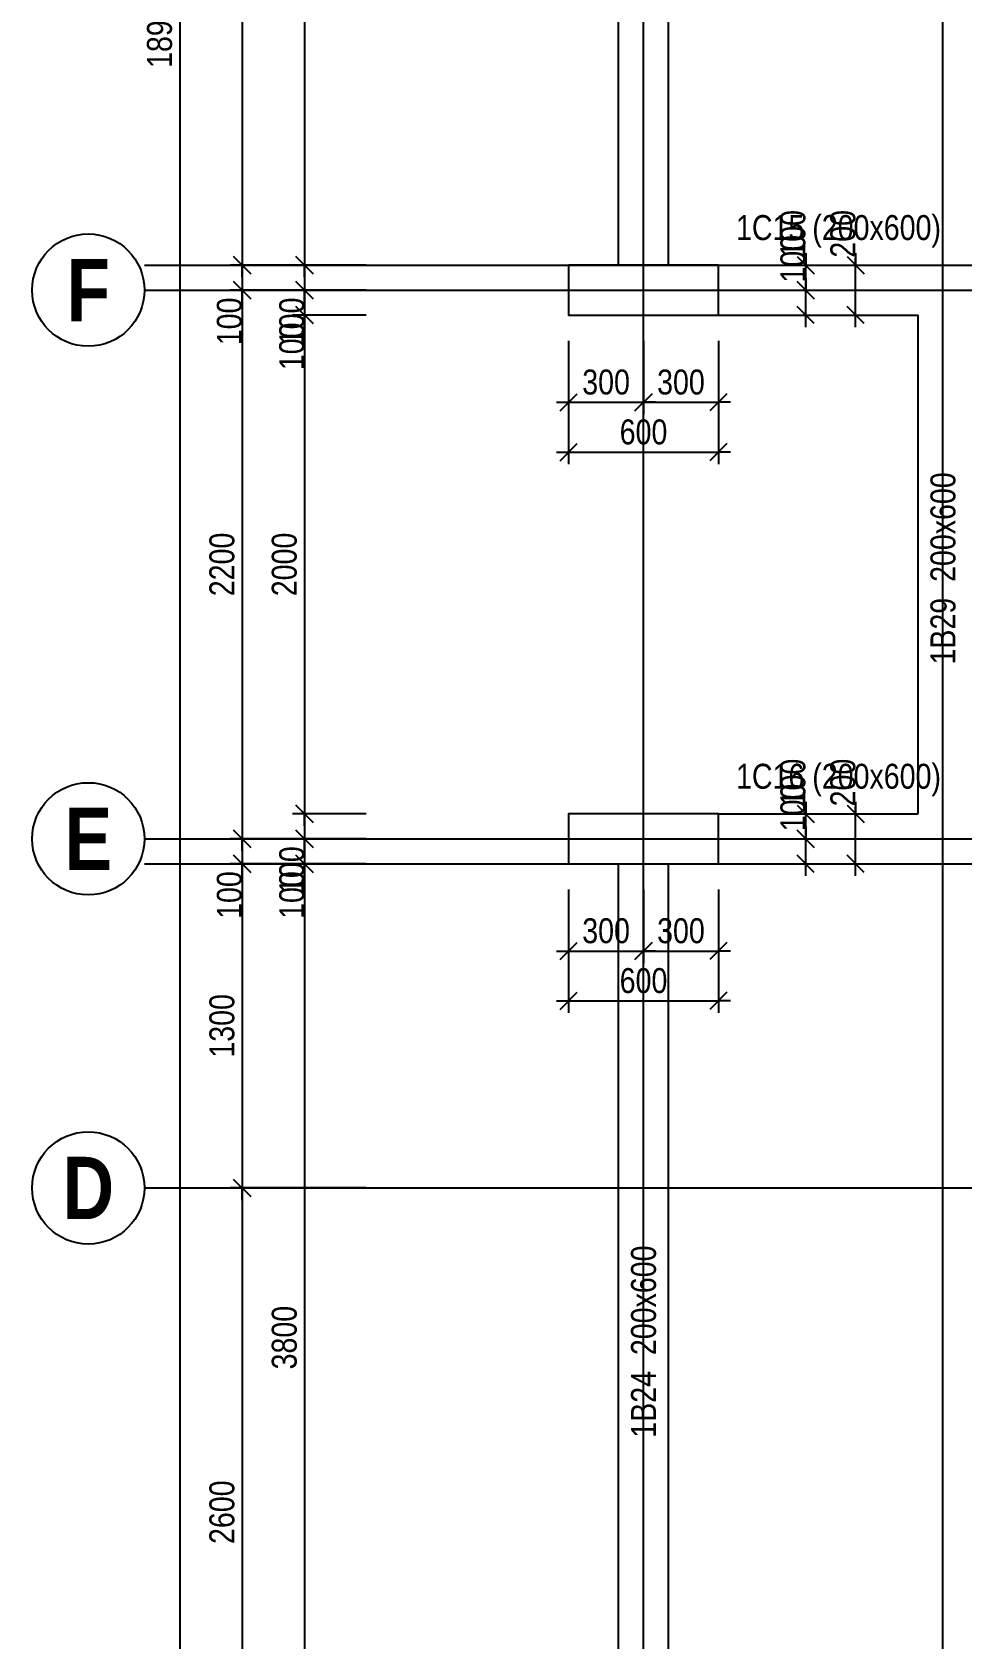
# Model space of a CAD drawing. Extents: x 0 to 206258, y -403073 to 0.
# Drawn here: x 33584 to 37310, y -32100 to -25658 of the extents above; entities that cross this region are included whole.
import ezdxf
from ezdxf.enums import TextEntityAlignment as Align
from ezdxf.lldxf.tags import DXFTag

# ---------------------------------------------------------------- set-up
doc = ezdxf.new("R2010")
doc.units = 0
doc.header["$LTSCALE"] = 1000
for name, color, linetype in [('Axis Circle(Dir 1)', 150, 'Continuous'), ('Axis Label(Dir 1)', 7, 'Continuous'), ('Axis Line(Dir 1)', 8, 'CENTER2'), ('Axis Line(Dir 2)', 150, 'CENTER2'), ('Column Line', 7, 'Continuous'), ('Dimension Line', 5, 'Continuous')]:
    doc.layers.add(name, color=color, linetype=linetype)
for name, color, linetype, true_color in [('Beam Label', 159, 'Continuous', 0x35424f), ('Beam Line', 159, 'HIDDEN2', 0x35424f), ('Column Label', 159, 'Continuous', 0x35424f), ('Ghost Axis Line', 254, 'Continuous', 0xbebebe)]:
    doc.layers.add(name, color=color, linetype=linetype, true_color=true_color)
doc.styles.add('Axis Label(Dir 1)', font='ARIALNB.TTF', dxfattribs={"height": 250})
doc.styles.add('Beam Label', font='ARIALN.TTF', dxfattribs={"height": 100})
doc.styles.add('Column Label', font='ARIALN.TTF', dxfattribs={"height": 100})
doc.styles.add('Dimension Text', font='ARIALN.TTF', dxfattribs={"height": 100})
tags = doc.linetypes.add('CENTER2', pattern=[1.125, 0.75, -0.125, 0.125, -0.125]).pattern_tags.tags
tags[10:11] = [DXFTag(74, 4), DXFTag(75, 0), DXFTag(340, '0'), DXFTag(46, 0.0), DXFTag(50, 0.0), DXFTag(44, 0.0), DXFTag(45, 0.0)]
tags[8:9] = [DXFTag(74, 4), DXFTag(75, 0), DXFTag(340, '0'), DXFTag(46, 0.0), DXFTag(50, 0.0), DXFTag(44, 0.0), DXFTag(45, 0.0)]
tags[6:7] = [DXFTag(74, 4), DXFTag(75, 0), DXFTag(340, '0'), DXFTag(46, 0.0), DXFTag(50, 0.0), DXFTag(44, 0.0), DXFTag(45, 0.0)]
tags[4:5] = [DXFTag(74, 4), DXFTag(75, 0), DXFTag(340, '0'), DXFTag(46, 0.0), DXFTag(50, 0.0), DXFTag(44, 0.0), DXFTag(45, 0.0)]
tags = doc.linetypes.add('HIDDEN2', pattern=[0.1875, 0.125, -0.0625]).pattern_tags.tags
tags[6:7] = [DXFTag(74, 4), DXFTag(75, 0), DXFTag(340, '0'), DXFTag(46, 0.0), DXFTag(50, 0.0), DXFTag(44, 0.0), DXFTag(45, 0.0)]
tags[4:5] = [DXFTag(74, 4), DXFTag(75, 0), DXFTag(340, '0'), DXFTag(46, 0.0), DXFTag(50, 0.0), DXFTag(44, 0.0), DXFTag(45, 0.0)]
doc.dimstyles.get("Standard").update_dxf_attribs({"dimtxt": 100, "dimasz": 30, "dimexe": 48.3, "dimexo": 103.5, "dimgap": 30, "dimtad": 1, "dimtoh": 1, "dimdec": 1, "dimdsep": 46, "dimtxsty": 'Dimension Text', "dimblk": 'PCDIM_TICK', "dimcen": 0.09, "dimclrd": 5, "dimclre": 5, "dimclrt": 5, "dimadec": 1, "dimazin": 0, "dimtp": 1, "dimtm": 1, "dimtfac": 1, "dimtdec": 4, "dimtofl": 0, "dimtmove": 0, "dimatfit": 3, "dimfxl": 1, "dimtolj": 1, "dimtzin": 0, "dimarcsym": 0})

# ---------------------------------------------------------------- blocks, each defined once
blk = doc.blocks.new('PCDIM_TICK')
at = {"layer": 'Dimension Line', "color": 0, "transparency": 33554687}
for p, q in [((1.15, 1.15), (-1.15, -1.15)), ((1.61, 0), (0, 0))]:
    blk.add_line(p, q, dxfattribs=at)
blk = doc.blocks.new('*U465')
at = {"layer": 'Dimension Line', "color": 5, "true_color": 0x0000ff, "transparency": 16777216}
for p, q in [((35734.3, -26895.7), (35734.3, -27190.5)), ((36034.3, -26895.7), (36034.3, -27190.5)), ((35734.3, -27142.2), (36034.3, -27142.2))]:
    blk.add_line(p, q, dxfattribs=at)
at = {"layer": 'Dimension Line', "color": 5, "true_color": 0x0000ff, "transparency": 16777216, "xscale": 30, "yscale": 30, "rotation": 180.0000000000004}
blk.add_blockref('PCDIM_TICK', (35734.3, -27142.2), dxfattribs=at)
at = {"layer": 'Dimension Line', "color": 5, "true_color": 0x0000ff, "transparency": 16777216, "xscale": 30, "yscale": 30}
blk.add_blockref('PCDIM_TICK', (36034.3, -27142.2), dxfattribs=at)
at = {"layer": 'Dimension Line', "color": 5, "true_color": 0x0000ff, "transparency": 16777216, "insert": (35884.3, -27112.2), "char_height": 100, "width": 181.501, "attachment_point": 8, "style": 'Dimension Text'}
blk.add_mtext('300', dxfattribs=at)
blk = doc.blocks.new('*U466')
at = {"layer": 'Dimension Line', "color": 5, "true_color": 0x0000ff, "transparency": 16777216}
for p, q in [((36034.3, -26895.7), (36034.3, -27190.5)), ((36334.3, -26895.7), (36334.3, -27190.5)), ((36034.3, -27142.2), (36334.3, -27142.2))]:
    blk.add_line(p, q, dxfattribs=at)
at = {"layer": 'Dimension Line', "color": 5, "true_color": 0x0000ff, "transparency": 16777216, "xscale": 30, "yscale": 30, "rotation": 180.0000000000004}
blk.add_blockref('PCDIM_TICK', (36034.3, -27142.2), dxfattribs=at)
at = {"layer": 'Dimension Line', "color": 5, "true_color": 0x0000ff, "transparency": 16777216, "xscale": 30, "yscale": 30}
blk.add_blockref('PCDIM_TICK', (36334.3, -27142.2), dxfattribs=at)
at = {"layer": 'Dimension Line', "color": 5, "true_color": 0x0000ff, "transparency": 16777216, "insert": (36184.3, -27112.2), "char_height": 100, "width": 181.501, "attachment_point": 8, "style": 'Dimension Text'}
blk.add_mtext('300', dxfattribs=at)
blk = doc.blocks.new('*U467')
at = {"layer": 'Dimension Line', "color": 5, "true_color": 0x0000ff, "transparency": 16777216}
for p, q in [((35734.3, -26895.7), (35734.3, -27390.5)), ((36334.3, -26895.7), (36334.3, -27390.5)), ((35734.3, -27342.2), (36334.3, -27342.2))]:
    blk.add_line(p, q, dxfattribs=at)
at = {"layer": 'Dimension Line', "color": 5, "true_color": 0x0000ff, "transparency": 16777216, "xscale": 30, "yscale": 30, "rotation": 180.0000000000004}
blk.add_blockref('PCDIM_TICK', (35734.3, -27342.2), dxfattribs=at)
at = {"layer": 'Dimension Line', "color": 5, "true_color": 0x0000ff, "transparency": 16777216, "xscale": 30, "yscale": 30}
blk.add_blockref('PCDIM_TICK', (36334.3, -27342.2), dxfattribs=at)
at = {"layer": 'Dimension Line', "color": 5, "true_color": 0x0000ff, "transparency": 16777216, "insert": (36034.3, -27312.2), "char_height": 100, "width": 181.97, "attachment_point": 8, "style": 'Dimension Text'}
blk.add_mtext('600', dxfattribs=at)
blk = doc.blocks.new('*U468')
at = {"layer": 'Dimension Line', "color": 5, "true_color": 0x0000ff, "transparency": 16777216}
for p, q in [((36684.3, -26692.2), (36684.3, -26662.2)), ((36437.8, -26692.2), (36732.6, -26692.2)), ((36684.3, -26792.2), (36684.3, -26692.2)), ((36437.8, -26792.2), (36732.6, -26792.2))]:
    blk.add_line(p, q, dxfattribs=at)
at = {"layer": 'Dimension Line', "color": 5, "true_color": 0x0000ff, "transparency": 16777216, "xscale": 30, "yscale": 30}
for p, rotation in [((36684.3, -26692.2), 89.99999999999447), ((36684.3, -26792.2), 269.9999999999834)]:
    blk.add_blockref('PCDIM_TICK', p, dxfattribs=dict(at, rotation=rotation))
at = {"layer": 'Dimension Line', "color": 5, "true_color": 0x0000ff, "transparency": 16777216, "insert": (36684.3, -26662.2), "char_height": 100, "width": 173.928, "attachment_point": 7, "rotation": 90, "style": 'Dimension Text'}
blk.add_mtext('100', dxfattribs=at)
blk = doc.blocks.new('*U469')
at = {"layer": 'Dimension Line', "color": 5, "true_color": 0x0000ff, "transparency": 16777216}
for p, q in [((36437.8, -26592.2), (36732.6, -26592.2)), ((36684.3, -26592.2), (36684.3, -26562.2)), ((36684.3, -26692.2), (36684.3, -26592.2)), ((36437.8, -26692.2), (36732.6, -26692.2))]:
    blk.add_line(p, q, dxfattribs=at)
at = {"layer": 'Dimension Line', "color": 5, "true_color": 0x0000ff, "transparency": 16777216, "xscale": 30, "yscale": 30}
for p, rotation in [((36684.3, -26592.2), 89.99999999999447), ((36684.3, -26692.2), 269.9999999999834)]:
    blk.add_blockref('PCDIM_TICK', p, dxfattribs=dict(at, rotation=rotation))
at = {"layer": 'Dimension Line', "color": 5, "true_color": 0x0000ff, "transparency": 16777216, "insert": (36684.3, -26562.2), "char_height": 100, "width": 173.928, "attachment_point": 7, "rotation": 90, "style": 'Dimension Text'}
blk.add_mtext('100', dxfattribs=at)
blk = doc.blocks.new('*U470')
at = {"layer": 'Dimension Line', "color": 5, "true_color": 0x0000ff, "transparency": 16777216}
for p, q in [((36437.8, -26592.2), (36932.6, -26592.2)), ((36884.3, -26592.2), (36884.3, -26562.2)), ((36884.3, -26792.2), (36884.3, -26592.2)), ((36437.8, -26792.2), (36932.6, -26792.2))]:
    blk.add_line(p, q, dxfattribs=at)
at = {"layer": 'Dimension Line', "color": 5, "true_color": 0x0000ff, "transparency": 16777216, "xscale": 30, "yscale": 30}
for p, rotation in [((36884.3, -26592.2), 89.99999999999447), ((36884.3, -26792.2), 269.9999999999834)]:
    blk.add_blockref('PCDIM_TICK', p, dxfattribs=dict(at, rotation=rotation))
at = {"layer": 'Dimension Line', "color": 5, "true_color": 0x0000ff, "transparency": 16777216, "insert": (36884.3, -26562.2), "char_height": 100, "width": 182.775, "attachment_point": 7, "rotation": 90, "style": 'Dimension Text'}
blk.add_mtext('200', dxfattribs=at)
blk = doc.blocks.new('*U531')
at = {"layer": 'Dimension Line', "color": 5, "true_color": 0x0000ff, "transparency": 16777216}
for p, q in [((35734.3, -29095.7), (35734.3, -29390.5)), ((36034.3, -29095.7), (36034.3, -29390.5)), ((35734.3, -29342.2), (36034.3, -29342.2))]:
    blk.add_line(p, q, dxfattribs=at)
at = {"layer": 'Dimension Line', "color": 5, "true_color": 0x0000ff, "transparency": 16777216, "xscale": 30, "yscale": 30, "rotation": 180.0000000000004}
blk.add_blockref('PCDIM_TICK', (35734.3, -29342.2), dxfattribs=at)
at = {"layer": 'Dimension Line', "color": 5, "true_color": 0x0000ff, "transparency": 16777216, "xscale": 30, "yscale": 30}
blk.add_blockref('PCDIM_TICK', (36034.3, -29342.2), dxfattribs=at)
at = {"layer": 'Dimension Line', "color": 5, "true_color": 0x0000ff, "transparency": 16777216, "insert": (35884.3, -29312.2), "char_height": 100, "width": 181.501, "attachment_point": 8, "style": 'Dimension Text'}
blk.add_mtext('300', dxfattribs=at)
blk = doc.blocks.new('*U532')
at = {"layer": 'Dimension Line', "color": 5, "true_color": 0x0000ff, "transparency": 16777216}
for p, q in [((36034.3, -29095.7), (36034.3, -29390.5)), ((36334.3, -29095.7), (36334.3, -29390.5)), ((36034.3, -29342.2), (36334.3, -29342.2))]:
    blk.add_line(p, q, dxfattribs=at)
at = {"layer": 'Dimension Line', "color": 5, "true_color": 0x0000ff, "transparency": 16777216, "xscale": 30, "yscale": 30, "rotation": 180.0000000000004}
blk.add_blockref('PCDIM_TICK', (36034.3, -29342.2), dxfattribs=at)
at = {"layer": 'Dimension Line', "color": 5, "true_color": 0x0000ff, "transparency": 16777216, "xscale": 30, "yscale": 30}
blk.add_blockref('PCDIM_TICK', (36334.3, -29342.2), dxfattribs=at)
at = {"layer": 'Dimension Line', "color": 5, "true_color": 0x0000ff, "transparency": 16777216, "insert": (36184.3, -29312.2), "char_height": 100, "width": 181.501, "attachment_point": 8, "style": 'Dimension Text'}
blk.add_mtext('300', dxfattribs=at)
blk = doc.blocks.new('*U533')
at = {"layer": 'Dimension Line', "color": 5, "true_color": 0x0000ff, "transparency": 16777216}
for p, q in [((35734.3, -29095.7), (35734.3, -29590.5)), ((36334.3, -29095.7), (36334.3, -29590.5)), ((35734.3, -29542.2), (36334.3, -29542.2))]:
    blk.add_line(p, q, dxfattribs=at)
at = {"layer": 'Dimension Line', "color": 5, "true_color": 0x0000ff, "transparency": 16777216, "xscale": 30, "yscale": 30, "rotation": 180.0000000000004}
blk.add_blockref('PCDIM_TICK', (35734.3, -29542.2), dxfattribs=at)
at = {"layer": 'Dimension Line', "color": 5, "true_color": 0x0000ff, "transparency": 16777216, "xscale": 30, "yscale": 30}
blk.add_blockref('PCDIM_TICK', (36334.3, -29542.2), dxfattribs=at)
at = {"layer": 'Dimension Line', "color": 5, "true_color": 0x0000ff, "transparency": 16777216, "insert": (36034.3, -29512.2), "char_height": 100, "width": 181.97, "attachment_point": 8, "style": 'Dimension Text'}
blk.add_mtext('600', dxfattribs=at)
blk = doc.blocks.new('*U534')
at = {"layer": 'Dimension Line', "color": 5, "true_color": 0x0000ff, "transparency": 16777216}
for p, q in [((36437.8, -28892.2), (36732.6, -28892.2)), ((36684.3, -28892.2), (36684.3, -28862.2)), ((36684.3, -28992.2), (36684.3, -28892.2)), ((36437.8, -28992.2), (36732.6, -28992.2))]:
    blk.add_line(p, q, dxfattribs=at)
at = {"layer": 'Dimension Line', "color": 5, "true_color": 0x0000ff, "transparency": 16777216, "xscale": 30, "yscale": 30}
for p, rotation in [((36684.3, -28892.2), 89.99999999999447), ((36684.3, -28992.2), 269.9999999999834)]:
    blk.add_blockref('PCDIM_TICK', p, dxfattribs=dict(at, rotation=rotation))
at = {"layer": 'Dimension Line', "color": 5, "true_color": 0x0000ff, "transparency": 16777216, "insert": (36684.3, -28862.2), "char_height": 100, "width": 173.928, "attachment_point": 7, "rotation": 90, "style": 'Dimension Text'}
blk.add_mtext('100', dxfattribs=at)
blk = doc.blocks.new('*U535')
at = {"layer": 'Dimension Line', "color": 5, "true_color": 0x0000ff, "transparency": 16777216}
for p, q in [((36437.8, -28792.2), (36732.6, -28792.2)), ((36684.3, -28792.2), (36684.3, -28762.2)), ((36684.3, -28892.2), (36684.3, -28792.2)), ((36437.8, -28892.2), (36732.6, -28892.2))]:
    blk.add_line(p, q, dxfattribs=at)
at = {"layer": 'Dimension Line', "color": 5, "true_color": 0x0000ff, "transparency": 16777216, "xscale": 30, "yscale": 30}
for p, rotation in [((36684.3, -28792.2), 89.99999999999447), ((36684.3, -28892.2), 269.9999999999834)]:
    blk.add_blockref('PCDIM_TICK', p, dxfattribs=dict(at, rotation=rotation))
at = {"layer": 'Dimension Line', "color": 5, "true_color": 0x0000ff, "transparency": 16777216, "insert": (36684.3, -28762.2), "char_height": 100, "width": 173.928, "attachment_point": 7, "rotation": 90, "style": 'Dimension Text'}
blk.add_mtext('100', dxfattribs=at)
blk = doc.blocks.new('*U536')
at = {"layer": 'Dimension Line', "color": 5, "true_color": 0x0000ff, "transparency": 16777216}
for p, q in [((36437.8, -28792.2), (36932.6, -28792.2)), ((36884.3, -28792.2), (36884.3, -28762.2)), ((36884.3, -28992.2), (36884.3, -28792.2)), ((36437.8, -28992.2), (36932.6, -28992.2))]:
    blk.add_line(p, q, dxfattribs=at)
at = {"layer": 'Dimension Line', "color": 5, "true_color": 0x0000ff, "transparency": 16777216, "xscale": 30, "yscale": 30}
for p, rotation in [((36884.3, -28792.2), 89.99999999999447), ((36884.3, -28992.2), 269.9999999999834)]:
    blk.add_blockref('PCDIM_TICK', p, dxfattribs=dict(at, rotation=rotation))
at = {"layer": 'Dimension Line', "color": 5, "true_color": 0x0000ff, "transparency": 16777216, "insert": (36884.3, -28762.2), "char_height": 100, "width": 182.775, "attachment_point": 7, "rotation": 90, "style": 'Dimension Text'}
blk.add_mtext('200', dxfattribs=at)
blk = doc.blocks.new('*U596')
at = {"layer": 'Dimension Line', "color": 5, "true_color": 0x0000ff, "transparency": 16777216}
for p, q in [((34922.4, -21492.2), (34627.6, -21492.2)), ((34675.9, -21492.2), (34675.9, -26592.2)), ((34922.4, -26592.2), (34627.6, -26592.2))]:
    blk.add_line(p, q, dxfattribs=at)
at = {"layer": 'Dimension Line', "color": 5, "true_color": 0x0000ff, "transparency": 16777216, "xscale": 30, "yscale": 30}
for p, rotation in [((34675.9, -21492.2), 89.99999999999447), ((34675.9, -26592.2), 269.9999999999834)]:
    blk.add_blockref('PCDIM_TICK', p, dxfattribs=dict(at, rotation=rotation))
at = {"layer": 'Dimension Line', "color": 5, "true_color": 0x0000ff, "transparency": 16777216, "insert": (34645.9, -24042.2), "char_height": 100, "width": 245.979, "attachment_point": 8, "rotation": 90, "style": 'Dimension Text'}
blk.add_mtext('5100', dxfattribs=at)
blk = doc.blocks.new('*U597')
at = {"layer": 'Dimension Line', "color": 5, "true_color": 0x0000ff, "transparency": 16777216}
for p, q in [((34922.4, -26592.2), (34627.6, -26592.2)), ((34675.9, -26592.2), (34675.9, -26692.2)), ((34922.4, -26692.2), (34627.6, -26692.2)), ((34675.9, -26692.2), (34675.9, -26722.2))]:
    blk.add_line(p, q, dxfattribs=at)
at = {"layer": 'Dimension Line', "color": 5, "true_color": 0x0000ff, "transparency": 16777216, "xscale": 30, "yscale": 30}
for p, rotation in [((34675.9, -26592.2), 89.99999999999447), ((34675.9, -26692.2), 269.9999999999834)]:
    blk.add_blockref('PCDIM_TICK', p, dxfattribs=dict(at, rotation=rotation))
at = {"layer": 'Dimension Line', "color": 5, "true_color": 0x0000ff, "transparency": 16777216, "insert": (34675.9, -26722.2), "char_height": 100, "width": 173.928, "attachment_point": 9, "rotation": 90, "style": 'Dimension Text'}
blk.add_mtext('100', dxfattribs=at)
blk = doc.blocks.new('*U598')
at = {"layer": 'Dimension Line', "color": 5, "true_color": 0x0000ff, "transparency": 16777216}
for p, q in [((34922.4, -26692.2), (34627.6, -26692.2)), ((34675.9, -26692.2), (34675.9, -26792.2)), ((34922.4, -26792.2), (34627.6, -26792.2)), ((34675.9, -26792.2), (34675.9, -26822.2))]:
    blk.add_line(p, q, dxfattribs=at)
at = {"layer": 'Dimension Line', "color": 5, "true_color": 0x0000ff, "transparency": 16777216, "xscale": 30, "yscale": 30}
for p, rotation in [((34675.9, -26692.2), 89.99999999999447), ((34675.9, -26792.2), 269.9999999999834)]:
    blk.add_blockref('PCDIM_TICK', p, dxfattribs=dict(at, rotation=rotation))
at = {"layer": 'Dimension Line', "color": 5, "true_color": 0x0000ff, "transparency": 16777216, "insert": (34675.9, -26822.2), "char_height": 100, "width": 173.928, "attachment_point": 9, "rotation": 90, "style": 'Dimension Text'}
blk.add_mtext('100', dxfattribs=at)
blk = doc.blocks.new('*U599')
at = {"layer": 'Dimension Line', "color": 5, "true_color": 0x0000ff, "transparency": 16777216}
for p, q in [((34922.4, -26792.2), (34627.6, -26792.2)), ((34675.9, -26792.2), (34675.9, -28792.2)), ((34922.4, -28792.2), (34627.6, -28792.2))]:
    blk.add_line(p, q, dxfattribs=at)
at = {"layer": 'Dimension Line', "color": 5, "true_color": 0x0000ff, "transparency": 16777216, "xscale": 30, "yscale": 30}
for p, rotation in [((34675.9, -26792.2), 89.99999999999447), ((34675.9, -28792.2), 269.9999999999834)]:
    blk.add_blockref('PCDIM_TICK', p, dxfattribs=dict(at, rotation=rotation))
at = {"layer": 'Dimension Line', "color": 5, "true_color": 0x0000ff, "transparency": 16777216, "insert": (34645.9, -27792.2), "char_height": 100, "width": 247.252, "attachment_point": 8, "rotation": 90, "style": 'Dimension Text'}
blk.add_mtext('2000', dxfattribs=at)
blk = doc.blocks.new('*U600')
at = {"layer": 'Dimension Line', "color": 5, "true_color": 0x0000ff, "transparency": 16777216}
for p, q in [((34922.4, -28792.2), (34627.6, -28792.2)), ((34675.9, -28792.2), (34675.9, -28892.2)), ((34922.4, -28892.2), (34627.6, -28892.2)), ((34675.9, -28892.2), (34675.9, -28922.2))]:
    blk.add_line(p, q, dxfattribs=at)
at = {"layer": 'Dimension Line', "color": 5, "true_color": 0x0000ff, "transparency": 16777216, "xscale": 30, "yscale": 30}
for p, rotation in [((34675.9, -28792.2), 89.99999999999447), ((34675.9, -28892.2), 269.9999999999834)]:
    blk.add_blockref('PCDIM_TICK', p, dxfattribs=dict(at, rotation=rotation))
at = {"layer": 'Dimension Line', "color": 5, "true_color": 0x0000ff, "transparency": 16777216, "insert": (34675.9, -28922.2), "char_height": 100, "width": 173.928, "attachment_point": 9, "rotation": 90, "style": 'Dimension Text'}
blk.add_mtext('100', dxfattribs=at)
blk = doc.blocks.new('*U601')
at = {"layer": 'Dimension Line', "color": 5, "true_color": 0x0000ff, "transparency": 16777216}
for p, q in [((34922.4, -28892.2), (34627.6, -28892.2)), ((34675.9, -28892.2), (34675.9, -28992.2)), ((34922.4, -28992.2), (34627.6, -28992.2)), ((34675.9, -28992.2), (34675.9, -29022.2))]:
    blk.add_line(p, q, dxfattribs=at)
at = {"layer": 'Dimension Line', "color": 5, "true_color": 0x0000ff, "transparency": 16777216, "xscale": 30, "yscale": 30}
for p, rotation in [((34675.9, -28892.2), 89.99999999999447), ((34675.9, -28992.2), 269.9999999999834)]:
    blk.add_blockref('PCDIM_TICK', p, dxfattribs=dict(at, rotation=rotation))
at = {"layer": 'Dimension Line', "color": 5, "true_color": 0x0000ff, "transparency": 16777216, "insert": (34675.9, -29022.2), "char_height": 100, "width": 173.928, "attachment_point": 9, "rotation": 90, "style": 'Dimension Text'}
blk.add_mtext('100', dxfattribs=at)
blk = doc.blocks.new('*U602')
at = {"layer": 'Dimension Line', "color": 5, "true_color": 0x0000ff, "transparency": 16777216}
for p, q in [((34922.4, -28992.2), (34627.6, -28992.2)), ((34675.9, -28992.2), (34675.9, -32792.2)), ((34922.4, -32792.2), (34627.6, -32792.2))]:
    blk.add_line(p, q, dxfattribs=at)
at = {"layer": 'Dimension Line', "color": 5, "true_color": 0x0000ff, "transparency": 16777216, "xscale": 30, "yscale": 30}
for p, rotation in [((34675.9, -28992.2), 89.99999999999447), ((34675.9, -32792.2), 269.9999999999834)]:
    blk.add_blockref('PCDIM_TICK', p, dxfattribs=dict(at, rotation=rotation))
at = {"layer": 'Dimension Line', "color": 5, "true_color": 0x0000ff, "transparency": 16777216, "insert": (34645.9, -30892.2), "char_height": 100, "width": 245.979, "attachment_point": 8, "rotation": 90, "style": 'Dimension Text'}
blk.add_mtext('3800', dxfattribs=at)
blk = doc.blocks.new('*U614')
at = {"layer": 'Dimension Line', "color": 5, "true_color": 0x0000ff, "transparency": 16777216}
for p, q in [((34922.4, -23492.2), (34377.6, -23492.2)), ((34425.9, -23492.2), (34425.9, -26592.2)), ((34922.4, -26592.2), (34377.6, -26592.2))]:
    blk.add_line(p, q, dxfattribs=at)
at = {"layer": 'Dimension Line', "color": 5, "true_color": 0x0000ff, "transparency": 16777216, "xscale": 30, "yscale": 30}
for p, rotation in [((34425.9, -23492.2), 89.99999999999447), ((34425.9, -26592.2), 269.9999999999834)]:
    blk.add_blockref('PCDIM_TICK', p, dxfattribs=dict(at, rotation=rotation))
at = {"layer": 'Dimension Line', "color": 5, "true_color": 0x0000ff, "transparency": 16777216, "insert": (34395.9, -25042.2), "char_height": 100, "width": 245.979, "attachment_point": 8, "rotation": 90, "style": 'Dimension Text'}
blk.add_mtext('3100', dxfattribs=at)
blk = doc.blocks.new('*U615')
at = {"layer": 'Dimension Line', "color": 5, "true_color": 0x0000ff, "transparency": 16777216}
for p, q in [((34922.4, -26592.2), (34377.6, -26592.2)), ((34425.9, -26592.2), (34425.9, -26692.2)), ((34922.4, -26692.2), (34377.6, -26692.2)), ((34425.9, -26692.2), (34425.9, -26722.2))]:
    blk.add_line(p, q, dxfattribs=at)
at = {"layer": 'Dimension Line', "color": 5, "true_color": 0x0000ff, "transparency": 16777216, "xscale": 30, "yscale": 30}
for p, rotation in [((34425.9, -26592.2), 89.99999999999447), ((34425.9, -26692.2), 269.9999999999834)]:
    blk.add_blockref('PCDIM_TICK', p, dxfattribs=dict(at, rotation=rotation))
at = {"layer": 'Dimension Line', "color": 5, "true_color": 0x0000ff, "transparency": 16777216, "insert": (34425.9, -26722.2), "char_height": 100, "width": 173.928, "attachment_point": 9, "rotation": 90, "style": 'Dimension Text'}
blk.add_mtext('100', dxfattribs=at)
blk = doc.blocks.new('*U616')
at = {"layer": 'Dimension Line', "color": 5, "true_color": 0x0000ff, "transparency": 16777216}
for p, q in [((34922.4, -26692.2), (34377.6, -26692.2)), ((34425.9, -26692.2), (34425.9, -28892.2)), ((34922.4, -28892.2), (34377.6, -28892.2))]:
    blk.add_line(p, q, dxfattribs=at)
at = {"layer": 'Dimension Line', "color": 5, "true_color": 0x0000ff, "transparency": 16777216, "xscale": 30, "yscale": 30}
for p, rotation in [((34425.9, -26692.2), 89.99999999999447), ((34425.9, -28892.2), 269.9999999999834)]:
    blk.add_blockref('PCDIM_TICK', p, dxfattribs=dict(at, rotation=rotation))
at = {"layer": 'Dimension Line', "color": 5, "true_color": 0x0000ff, "transparency": 16777216, "insert": (34395.9, -27792.2), "char_height": 100, "width": 247.252, "attachment_point": 8, "rotation": 90, "style": 'Dimension Text'}
blk.add_mtext('2200', dxfattribs=at)
blk = doc.blocks.new('*U617')
at = {"layer": 'Dimension Line', "color": 5, "true_color": 0x0000ff, "transparency": 16777216}
for p, q in [((34922.4, -28892.2), (34377.6, -28892.2)), ((34425.9, -28892.2), (34425.9, -28992.2)), ((34922.4, -28992.2), (34377.6, -28992.2)), ((34425.9, -28992.2), (34425.9, -29022.2))]:
    blk.add_line(p, q, dxfattribs=at)
at = {"layer": 'Dimension Line', "color": 5, "true_color": 0x0000ff, "transparency": 16777216, "xscale": 30, "yscale": 30}
for p, rotation in [((34425.9, -28892.2), 89.99999999999447), ((34425.9, -28992.2), 269.9999999999834)]:
    blk.add_blockref('PCDIM_TICK', p, dxfattribs=dict(at, rotation=rotation))
at = {"layer": 'Dimension Line', "color": 5, "true_color": 0x0000ff, "transparency": 16777216, "insert": (34425.9, -29022.2), "char_height": 100, "width": 173.928, "attachment_point": 9, "rotation": 90, "style": 'Dimension Text'}
blk.add_mtext('100', dxfattribs=at)
blk = doc.blocks.new('*U618')
at = {"layer": 'Dimension Line', "color": 5, "true_color": 0x0000ff, "transparency": 16777216}
for p, q in [((34922.4, -28992.2), (34377.6, -28992.2)), ((34425.9, -28992.2), (34425.9, -30292.2)), ((34922.4, -30292.2), (34377.6, -30292.2))]:
    blk.add_line(p, q, dxfattribs=at)
at = {"layer": 'Dimension Line', "color": 5, "true_color": 0x0000ff, "transparency": 16777216, "xscale": 30, "yscale": 30}
for p, rotation in [((34425.9, -28992.2), 89.99999999999447), ((34425.9, -30292.2), 269.9999999999834)]:
    blk.add_blockref('PCDIM_TICK', p, dxfattribs=dict(at, rotation=rotation))
at = {"layer": 'Dimension Line', "color": 5, "true_color": 0x0000ff, "transparency": 16777216, "insert": (34395.9, -29642.2), "char_height": 100, "width": 238.405, "attachment_point": 8, "rotation": 90, "style": 'Dimension Text'}
blk.add_mtext('1300', dxfattribs=at)
blk = doc.blocks.new('*U619')
at = {"layer": 'Dimension Line', "color": 5, "true_color": 0x0000ff, "transparency": 16777216}
for p, q in [((34922.4, -30292.2), (34377.6, -30292.2)), ((34425.9, -30292.2), (34425.9, -32892.2)), ((34922.4, -32892.2), (34377.6, -32892.2))]:
    blk.add_line(p, q, dxfattribs=at)
at = {"layer": 'Dimension Line', "color": 5, "true_color": 0x0000ff, "transparency": 16777216, "xscale": 30, "yscale": 30}
for p, rotation in [((34425.9, -30292.2), 89.99999999999447), ((34425.9, -32892.2), 269.9999999999834)]:
    blk.add_blockref('PCDIM_TICK', p, dxfattribs=dict(at, rotation=rotation))
at = {"layer": 'Dimension Line', "color": 5, "true_color": 0x0000ff, "transparency": 16777216, "insert": (34395.9, -31592.2), "char_height": 100, "width": 247.252, "attachment_point": 8, "rotation": 90, "style": 'Dimension Text'}
blk.add_mtext('2600', dxfattribs=at)
blk = doc.blocks.new('*U623')
at = {"layer": 'Dimension Line', "color": 5, "true_color": 0x0000ff, "transparency": 16777216}
for p, q in [((34922.4, -16192.2), (34127.6, -16192.2)), ((34175.9, -16192.2), (34175.9, -35092.2)), ((34922.4, -35092.2), (34127.6, -35092.2))]:
    blk.add_line(p, q, dxfattribs=at)
at = {"layer": 'Dimension Line', "color": 5, "true_color": 0x0000ff, "transparency": 16777216, "xscale": 30, "yscale": 30}
for p, rotation in [((34175.9, -16192.2), 89.99999999999447), ((34175.9, -35092.2), 269.9999999999834)]:
    blk.add_blockref('PCDIM_TICK', p, dxfattribs=dict(at, rotation=rotation))
at = {"layer": 'Dimension Line', "color": 5, "true_color": 0x0000ff, "transparency": 16777216, "insert": (34145.9, -25642.2), "char_height": 100, "width": 302.882, "attachment_point": 8, "rotation": 90, "style": 'Dimension Text'}
blk.add_mtext('18900', dxfattribs=at)

msp = doc.modelspace()

# ---------------------------------------------------------------- linework, layer by layer
at = {"layer": 'Axis Circle(Dir 1)', "transparency": 33554687}
for centre in [(33809.29, -26692.207), (33809.29, -28892.207), (33809.29, -30292.207)]:
    msp.add_circle(centre, 225, dxfattribs=at)
at = {"layer": 'Axis Line(Dir 1)', "transparency": 33554687}
for points in [[(34034.29, -26692.207), (51834.29, -26692.207)], [(34034.29, -28892.207), (51834.29, -28892.207)], [(34034.29, -30292.207), (51834.29, -30292.207)]]:
    msp.add_lwpolyline(points, dxfattribs=at)
at = {"layer": 'Axis Line(Dir 2)', "transparency": 33554687}
for points in [[(36034.29, -38092.207), (36034.29, -14292.207)], [(37234.29, -38092.207), (37234.29, -14292.207)]]:
    msp.add_lwpolyline(points, dxfattribs=at)
at = {"layer": 'Beam Line', "linetype": 'Continuous', "transparency": 33554687}
for points in [[(35934.29, -26592.207), (35934.29, -21492.207)], [(37134.29, -28792.207), (37134.29, -26792.207)], [(35934.29, -32792.207), (35934.29, -28992.207)]]:
    msp.add_lwpolyline(points, dxfattribs=at)
at = {"layer": 'Beam Line', "transparency": 33554687}
for points in [[(36134.29, -26592.207), (36134.29, -21492.207)], [(36334.29, -26592.207), (40934.29, -26592.207)], [(36334.29, -26792.207), (37134.29, -26792.207)], [(36334.29, -28792.207), (37134.29, -28792.207)], [(36134.29, -32792.207), (36134.29, -28992.207)], [(36334.29, -28992.207), (40934.29, -28992.207)]]:
    msp.add_lwpolyline(points, dxfattribs=at)
at = {"layer": 'Column Line', "transparency": 33554687}
for points in [[(36334.29, -26792.207), (36334.29, -26592.207), (35734.29, -26592.207), (35734.29, -26792.207)], [(36334.29, -28992.207), (36334.29, -28792.207), (35734.29, -28792.207), (35734.29, -28992.207)]]:
    msp.add_lwpolyline(points, close=True, dxfattribs=at)
at = {"layer": 'Ghost Axis Line', "transparency": 33554687}
for points in [[(34034.29, -26592.207), (51834.29, -26592.207)], [(34034.29, -28992.207), (51834.29, -28992.207)]]:
    msp.add_lwpolyline(points, dxfattribs=at)

# ---------------------------------------------------------------- texts
at = {"layer": 'Axis Label(Dir 1)', "transparency": 33554687, "style": 'Axis Label(Dir 1)'}
for s, p in [('F', (33809.29, -26692.207)), ('E', (33809.29, -28892.207)), ('D', (33809.29, -30292.207))]:
    msp.add_text(s, height=250, dxfattribs=at).set_placement(p, align=Align.MIDDLE_CENTER)
at = {"layer": 'Beam Label', "transparency": 33554687, "style": 'Beam Label'}
for s, p in [('1B29  200x600 ', (37234.29, -27792.207)), ('1B24  200x600 ', (36034.29, -30892.207))]:
    msp.add_text(s, height=100, rotation=90, dxfattribs=at).set_placement(p, align=Align.MIDDLE_CENTER)
at = {"layer": 'Column Label', "transparency": 33554687, "style": 'Column Label'}
for s, p in [('1C15 (200x600)', (36405.001, -26521.496)), ('1C16 (200x600)', (36405.001, -28721.496))]:
    msp.add_text(s, height=100, dxfattribs=at).set_placement(p, align=Align.BOTTOM_LEFT)

# ---------------------------------------------------------------- dimensions: what is measured, and where the dimension line sits
at = {"layer": 'Dimension Line', "transparency": 33554687}
for base, p1, p2, picture, middle in [((34175.856, -25642.207), (35025.856, -16192.207), (35025.856, -35092.207), '*U623', (34175.856, -25642.207)), ((34675.856, -24042.207), (35025.856, -21492.207), (35025.856, -26592.207), '*U596', (34675.856, -24042.207)), ((34425.856, -25042.207), (35025.856, -23492.207), (35025.856, -26592.207), '*U614', (34425.856, -25042.207)), ((34425.856, -26642.207), (35025.856, -26592.207), (35025.856, -26692.207), '*U615', (34425.856, -26642.207)), ((34675.856, -26642.207), (35025.856, -26592.207), (35025.856, -26692.207), '*U597', (34675.856, -26642.207)), ((34425.856, -27792.207), (35025.856, -26692.207), (35025.856, -28892.207), '*U616', (34425.856, -27792.207)), ((34675.856, -26742.207), (35025.856, -26692.207), (35025.856, -26792.207), '*U598', (34675.856, -26742.207)), ((34675.856, -27792.207), (35025.856, -26792.207), (35025.856, -28792.207), '*U599', (34675.856, -27792.207)), ((34675.856, -28842.207), (35025.856, -28792.207), (35025.856, -28892.207), '*U600', (34675.856, -28842.207)), ((34425.856, -28942.207), (35025.856, -28892.207), (35025.856, -28992.207), '*U617', (34425.856, -28942.207)), ((34675.856, -28942.207), (35025.856, -28892.207), (35025.856, -28992.207), '*U601', (34675.856, -28942.207)), ((34425.856, -29642.207), (35025.856, -28992.207), (35025.856, -30292.207), '*U618', (34425.856, -29642.207)), ((34675.856, -30892.207), (35025.856, -28992.207), (35025.856, -32792.207), '*U602', (34675.856, -30892.207)), ((34425.856, -31592.207), (35025.856, -30292.207), (35025.856, -32892.207), '*U619', (34425.856, -31592.207))]:
    dim = msp.add_linear_dim(base=base, p1=p1, p2=p2, angle=270, dimstyle='Standard', override={"dimscale": 1, "dimtxt": 100, "dimasz": 30, "dimexe": 48.3, "dimexo": 103.5, "dimgap": 30, "dimtad": 1, "dimtih": 0, "dimdec": 1, "dimlfac": 1, "dimzin": 8, "dimlunit": 2, "dimpost": '', "dimtxsty": 'Dimension Text', "dimblk": 'PCDIM_TICK', "dimse1": 0, "dimse2": 0, "dimsd2": 0, "dimclrd": 5, "dimclre": 5, "dimclrt": 5, "dimaunit": 0, "dimadec": 1, "dimazin": 0, "dimtol": 0, "dimtp": 1, "dimtm": 1, "dimtmove": 0}, dxfattribs=at)
    dim.commit()
    dim.dimension.update_dxf_attribs({"geometry": picture, "text_midpoint": middle})
for p1, p2, distance, picture, middle in [((36334.29, -26692.207), (36334.29, -26592.207), -350, '*U469', (36684.29, -26642.207)), ((36334.29, -26792.207), (36334.29, -26592.207), -550, '*U470', (36884.29, -26692.207)), ((36334.29, -26792.207), (36334.29, -26692.207), -350, '*U468', (36684.29, -26742.207)), ((35734.29, -26792.207), (36034.29, -26792.207), -350, '*U465', (35884.29, -27142.207)), ((35734.29, -26792.207), (36334.29, -26792.207), -550, '*U467', (36034.29, -27342.207)), ((36034.29, -26792.207), (36334.29, -26792.207), -350, '*U466', (36184.29, -27142.207)), ((36334.29, -28892.207), (36334.29, -28792.207), -350, '*U535', (36684.29, -28842.207)), ((36334.29, -28992.207), (36334.29, -28792.207), -550, '*U536', (36884.29, -28892.207)), ((36334.29, -28992.207), (36334.29, -28892.207), -350, '*U534', (36684.29, -28942.207)), ((35734.29, -28992.207), (36034.29, -28992.207), -350, '*U531', (35884.29, -29342.207)), ((35734.29, -28992.207), (36334.29, -28992.207), -550, '*U533', (36034.29, -29542.207)), ((36034.29, -28992.207), (36334.29, -28992.207), -350, '*U532', (36184.29, -29342.207))]:
    dim = msp.add_aligned_dim(p1=p1, p2=p2, distance=distance, dimstyle='Standard', override={"dimscale": 1, "dimtxt": 100, "dimasz": 30, "dimexe": 48.3, "dimexo": 103.5, "dimgap": 30, "dimtad": 1, "dimtih": 0, "dimdec": 1, "dimlfac": 1, "dimzin": 8, "dimlunit": 2, "dimpost": '', "dimtxsty": 'Dimension Text', "dimblk": 'PCDIM_TICK', "dimse1": 0, "dimse2": 0, "dimsd2": 0, "dimclrd": 5, "dimclre": 5, "dimclrt": 5, "dimaunit": 0, "dimadec": 1, "dimazin": 0, "dimtol": 0, "dimtp": 1, "dimtm": 1, "dimtmove": 0}, dxfattribs=at)
    dim.commit()
    dim.dimension.update_dxf_attribs({"geometry": picture, "text_midpoint": middle})

doc.saveas('drawing.dxf')
